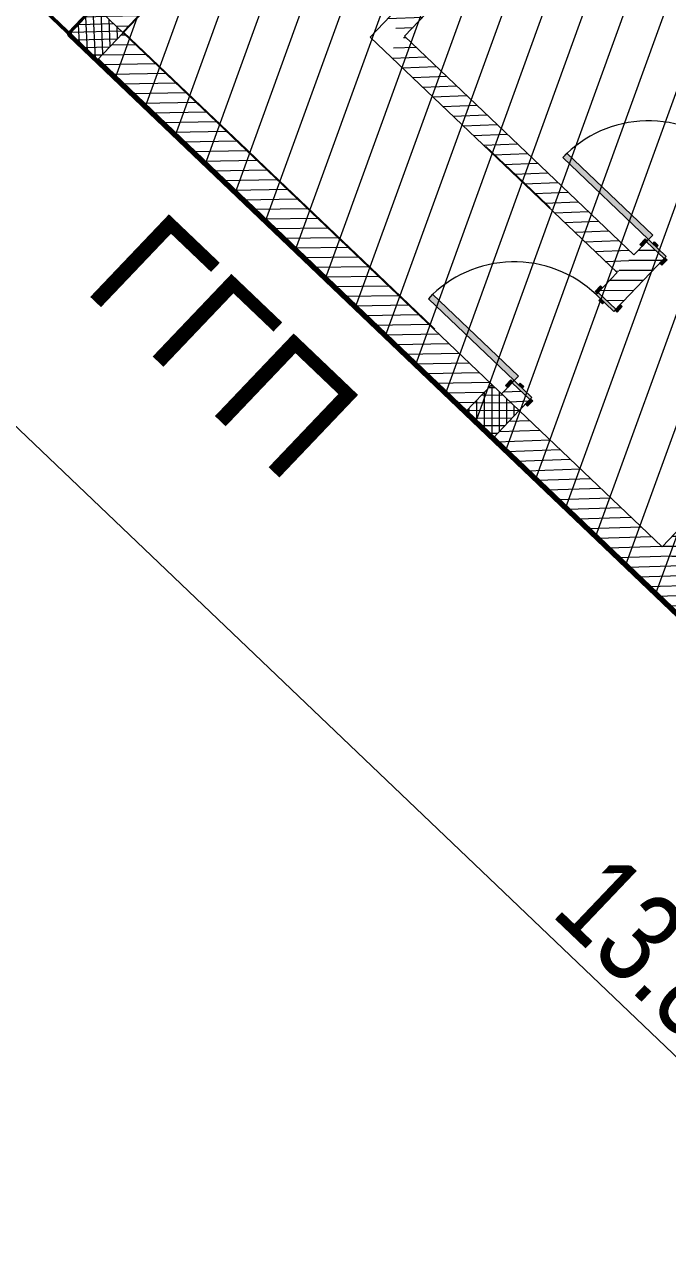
# Model space of a CAD drawing. Header units: metres. Extents: x 0 to 7617939, y 0 to 4642111.
# Drawn here: x 7616220.54 to 7616224.76, y 4641450.73 to 4641458.83 of the extents above; entities that cross this region are included whole.
import ezdxf

# ---------------------------------------------------------------- set-up
doc = ezdxf.new("R2010")
doc.units = ezdxf.units.M
doc.header["$MEASUREMENT"] = 0
doc.linetypes.add('Wipeout_Contour', pattern=[99999.99999999999, 0, -99999.99999999999])
doc.layers.get('0').update_dxf_attribs({"color": 1})
doc.layers.get('DEFPOINTS').update_dxf_attribs({"lineweight": 0})
for name, color, linetype in [('1 _ Конструкция - Недефинирани обекти.Structural - Bearing', 7, 'Continuous'), ('1 _ Плочи - Основни.Structural - Bearing', 7, 'Continuous'), ('Structural - Bearing', 7, 'Continuous'), ('Structural - Stair & Railing', 7, 'Continuous')]:
    doc.layers.add(name, color=color, linetype=linetype)
for name, color, linetype, lineweight in [('gradezna_linija', 7, 'Continuous', 53), ('koti', 7, 'Continuous', 25), ('Level 63', 7, 'Continuous', 0), ('Pecat', 7, 'Continuous', 25), ('U-5.2 ELEMENTI NA SOOBRAKAJNICA', 7, 'Continuous', 9)]:
    doc.layers.add(name, color=color, linetype=linetype, lineweight=lineweight)
doc.styles.add('K1', font='', dxfattribs={"width": 0.8})
doc.styles.add('PECAT', font='arial.ttf', dxfattribs={"height": 1.5})
doc.styles.get('K1').set_extended_font_data('Zurich BlkEx BT')
doc.dimstyles.new('mir', dxfattribs={"dimscale": 0.5, "dimtxt": 1.8, "dimasz": 0.01, "dimexe": 0.5, "dimexo": 0.0625, "dimgap": 0.2, "dimtad": 1, "dimzin": 0, "dimdsep": 46, "dimtxsty": 'K1', "dimblk": 'A$C321216CB', "dimcen": 0.09, "dimse1": 1, "dimse2": 1, "dimclrd": 256, "dimclrt": 256, "dimaunit": 1, "dimadec": 3, "dimazin": 0, "dimtfac": 1, "dimtofl": 0, "dimtmove": 2, "dimatfit": 3, "dimldrblk": 'A$C321216CB', "dimfxl": 0.5, "dimfxlon": 1, "dimtolj": 1, "dimtzin": 0, "dimlwd": 25, "dimarcsym": 0})
pattern_1 = [(44.99999999999996, (-56860.34481859207, 2014.433786392212), (-45.96193360834244, 45.96193360834246), [])]
pattern_2 = [(44.99999999999996, (-56860.34481859207, 2014.433786392212), (-35.35533484171247, 35.35533484171248), []), (135.0000000000001, (-56860.34481859207, 2014.433786392212), (35.35533484171238, 35.35533484171258), [])]

# ---------------------------------------------------------------- blocks, each defined once
blk = doc.blocks.new('A$C321216CB')
for p, q in [((0, -75.27068100022552), (0, 75.27068100022916)), ((-38.06893737428254, -38.06893737428072), (38.0689373742789, 38.06893737428072)), ((-53.83760753984097, 1.818989403545856e-12), (53.83760753984097, 1.818989403545856e-12))]:
    blk.add_line(p, q)
blk = doc.blocks.new('*D27')
at = {"layer": 'DEFPOINTS', "color": 0, "linetype": 'Continuous', "lineweight": 25, "transparency": 16777216}
for p in [(7616220.832415978, 4641458.763613299), (7616230.819286095, 4641449.239836386), (7616229.36409871, 4641447.713890584)]:
    blk.add_point(p, dxfattribs=at)
at = {"layer": 'koti', "lineweight": 20, "transparency": 16777216}
blk.add_line((7616219.380847026, 4641457.234216852), (7616229.360480279, 4641447.717341228), dxfattribs=at)
at = {"layer": 'koti', "linetype": 'Continuous', "lineweight": 20, "transparency": 16777216, "xscale": 0.005000000000000001, "yscale": 0.005000000000000001, "zscale": 0.005000000000000001}
for p, rotation in [((7616219.377228593, 4641457.237667497), 136.3596835123743), ((7616229.36409871, 4641447.713890584), 316.3596835123743)]:
    blk.add_blockref('A$C321216CB', p, dxfattribs=dict(at, rotation=rotation))
at = {"layer": 'koti', "color": 0, "linetype": 'Continuous', "lineweight": 20, "transparency": 16777216, "insert": (7616224.646715228, 4641452.765253612), "char_height": 0.6, "attachment_point": 5, "rotation": 316.3596835123743, "style": 'K1'}
blk.add_mtext('\\A1;13.8', dxfattribs=at)
blk = doc.blocks.new('*D34')
at = {"layer": 'DEFPOINTS', "color": 0, "linetype": 'Continuous', "lineweight": 25, "transparency": 16777216}
for p in [(7616223.60979392, 4641461.676043971), (7616235.581175267, 4641454.233272312), (7616233.596665542, 4641452.152265847)]:
    blk.add_point(p, dxfattribs=at)
at = {"layer": 'koti', "lineweight": 25, "transparency": 16777216}
blk.add_line((7616223.613412352, 4641461.672593326), (7616233.593047109, 4641452.155716491), dxfattribs=at)
at = {"layer": 'koti', "linetype": 'Continuous', "lineweight": 25, "transparency": 16777216, "xscale": 0.005000000000000001, "yscale": 0.005000000000000001, "zscale": 0.005000000000000001}
for p, rotation in [((7616223.60979392, 4641461.676043971), 136.3596841862228), ((7616233.596665542, 4641452.152265847), 316.3596841862228)]:
    blk.add_blockref('A$C321216CB', p, dxfattribs=dict(at, rotation=rotation))
at = {"layer": 'koti', "color": 0, "linetype": 'Continuous', "transparency": 16777216, "insert": (7616228.879281303, 4641457.203629483), "char_height": 0.6, "attachment_point": 5, "rotation": 316.35968418622286, "style": 'K1'}
blk.add_mtext('\\A1;13.8', dxfattribs=at)
blk = doc.blocks.new('*D37')
at = {"layer": 'DEFPOINTS', "color": 0, "linetype": 'Continuous', "lineweight": 25, "transparency": 16777216}
for p in [(7616217.099999999, 4641462.319999999), (7616215.645443263, 4641460.793447559), (7616220.832415977, 4641458.763613299)]:
    blk.add_point(p, dxfattribs=at)
at = {"layer": 'koti', "lineweight": 20, "transparency": 16777216}
blk.add_line((7616219.374239378, 4641457.24051), (7616215.649063127, 4641460.789998416), dxfattribs=at)
at = {"layer": 'koti', "linetype": 'Continuous', "lineweight": 20, "transparency": 16777216, "xscale": 0.005000000000000001, "yscale": 0.005000000000000001, "zscale": 0.005000000000000001}
for p, rotation in [((7616215.645443263, 4641460.793447559), 136.3834610327168), ((7616219.377859242, 4641457.237060858), 316.3834610327168)]:
    blk.add_blockref('A$C321216CB', p, dxfattribs=dict(at, rotation=rotation))
at = {"layer": 'koti', "color": 0, "linetype": 'Continuous', "lineweight": 20, "transparency": 16777216, "insert": (7616217.787582673, 4641459.304843317), "char_height": 0.6, "attachment_point": 5, "rotation": 316.38346103271675, "style": 'K1'}
blk.add_mtext('\\A1;5.2', dxfattribs=at)
blk = doc.blocks.new('A$C51218968')
at = {"layer": 'Structural - Bearing', "linetype": 'Continuous', "lineweight": 9}
h = blk.add_hatch(dxfattribs=at)
h.set_pattern_fill('COMMON_BRICK_0001', color=256, scale=0.4999999403539185, angle=-1.272221872585407e-14, style=0, pattern_type=2)
h.set_pattern_definition(pattern_1)
h.paths.add_polyline_path([(5144.042997837067, 3139.999628067017), (5144.042998790741, 249.9999732971191), (5304.042978286743, 249.9999732971191), (5304.042978286743, 3139.999628067017)])
h = blk.add_hatch(dxfattribs=at)
h.set_pattern_fill('COMMON_BRICK_0001', color=256, scale=0.4999999403539185, angle=-1.272221872585407e-14, style=0, pattern_type=2)
h.set_pattern_definition(pattern_1)
h.paths.add_polyline_path([(1605.4329829216, 1509.999824523926), (1605.432983875275, 3049.999639511108), (1445.433003425598, 3049.999639511108), (1445.433001995087, 1509.999822616577)])
at = {"layer": 'Structural - Bearing', "linetype": 'Continuous', "lineweight": 9, "true_color": 0xdedede}
for points in [[(2907.660832881927, 1649.999727249146), (3687.660739421844, 1649.999727249146), (3687.660739898682, 1689.9997215271), (2907.660832881927, 1689.999723434448)], [(3687.660740375519, 1637.999807357788), (3668.660741329193, 1637.999809265137), (3668.66074180603, 1587.999813079834), (3687.660739421844, 1587.999811172485)], [(3847.660720348358, 1629.999809265137), (3847.660720348358, 1649.999803543091), (3687.660738945007, 1649.999807357788), (3687.660740375519, 1629.999809265137)], [(3727.66073513031, 1649.999805450439), (3759.660731315613, 1649.999805450439), (3759.660730838776, 1665.999805450439), (3727.660734653473, 1665.999803543091)], [(3866.660717487335, 1637.999807357788), (3847.660720348358, 1637.999807357788), (3847.660720348358, 1587.999811172485), (3866.660717487335, 1587.999813079834)], [(3668.66074180603, 1161.999864578247), (3687.660739421844, 1161.999864578247), (3687.660740375519, 1211.999858856201), (3668.660742282867, 1211.999856948853)], [(3847.660720348358, 1149.999866485596), (3847.66072177887, 1169.99986076355), (3687.660738945007, 1169.999864578247), (3687.660739421844, 1149.999866485596)], [(3759.660730361938, 1149.999866485596), (3727.660734176636, 1149.999866485596), (3727.66073513031, 1133.999864578247), (3759.66073179245, 1133.999868392944)], [(3847.660720348358, 1161.999864578247), (3866.660717487335, 1161.999864578247), (3866.660717964172, 1211.999856948853), (3847.660720348358, 1211.999858856201)], [(2907.66083240509, 369.9999561309814), (3687.660739421844, 369.9999580383301), (3687.660739421844, 409.9999542236328), (2907.66083240509, 409.9999542236328)], [(3687.660740852356, 357.9999618530273), (3668.66074180603, 357.9999599456787), (3668.66074180603, 307.9999656677246), (3687.660737991333, 307.999963760376)], [(3847.660721302032, 349.9999599456787), (3847.660720348358, 369.9999580383301), (3687.660739421844, 369.9999580383301), (3687.660739421844, 349.9999618530273)], [(3727.660734653473, 369.9999599456787), (3759.660731315613, 369.9999580383301), (3759.660730838776, 385.9999561309814), (3727.660734176636, 385.9999561309814)], [(3866.660717964172, 357.9999618530273), (3847.660719871521, 357.9999599456787), (3847.660720348358, 307.9999656677246), (3866.660717487335, 307.9999656677246)]]:
    blk.add_hatch(color=254, dxfattribs=at).paths.add_polyline_path(points)
at = {"layer": 'Structural - Bearing', "linetype": 'Continuous', "lineweight": 9}
h = blk.add_hatch(dxfattribs=at)
h.set_pattern_fill('COMMON_BRICK_0001', color=256, scale=0.4999999403539185, angle=-1.272221872585407e-14, style=0, pattern_type=2)
h.set_pattern_definition(pattern_1)
h.paths.add_polyline_path([(3847.660731315613, 1629.99979019165), (3687.660739421844, 1629.999788284302), (3687.660740375519, 1169.999872207642), (3847.660728931427, 1169.999872207642)])
h = blk.add_hatch(dxfattribs=at)
h.set_pattern_fill('COMMON_BRICK_0001', color=256, scale=0.4999999403539185, angle=-1.272221872585407e-14, style=0, pattern_type=2)
h.set_pattern_definition(pattern_1)
h.paths.add_polyline_path([(1605.432983398438, 1349.999839782715), (3687.660739898682, 1349.999841690063), (3687.660739421844, 1509.999822616577), (1605.4329829216, 1509.999824523926)])
h = blk.add_hatch(dxfattribs=at)
h.set_pattern_fill('COMMON_BRICK_0001', color=256, scale=0.4999999403539185, angle=-1.272221872585407e-14, style=0, pattern_type=2)
h.set_pattern_definition(pattern_1)
h.paths.add_polyline_path([(-0.03986501693725586, 249.9999542236328), (249.9600968360901, 249.9999561309814), (249.9600954055786, 1199.999868392944), (-0.03986549377441406, 1199.999870300293)])
h = blk.add_hatch(dxfattribs=at)
h.set_pattern_fill('COMMON_BRICK_0001', color=256, scale=0.4999999403539185, angle=-1.272221872585407e-14, style=0, pattern_type=2)
h.set_pattern_definition(pattern_1)
h.paths.add_polyline_path([(3687.660739898682, 249.9999732971191), (3847.660729885101, 249.9999732971191), (3847.660729885101, 349.9999675750732), (3687.660739421844, 349.9999694824219)])
h = blk.add_hatch(dxfattribs=at)
h.set_pattern_fill('COMMON_BRICK_0001', color=256, scale=0.4999999403539185, angle=-1.272221872585407e-14, style=0, pattern_type=2)
h.set_pattern_definition(pattern_1)
h.paths.add_polyline_path([(249.9601044654846, 1.9073486328125e-06), (3597.66082572937, 1.9073486328125e-06), (3597.660826206207, 249.999979019165), (249.9601044654846, 249.999979019165)])
h = blk.add_hatch(dxfattribs=at)
h.set_pattern_fill('1_БЕТОН_СГЛОБЯЕМИ_ЕЛЕМЕН_E7', color=256, scale=0.4999999403539185, angle=-1.272221872585407e-14, style=0, pattern_type=2)
h.set_pattern_definition(pattern_2)
h.paths.add_polyline_path([(3847.660720348358, 3.814697265625e-06), (3847.660719394684, 249.9999713897705), (3597.660749912262, 249.9999732971191), (3597.660750865936, 1.9073486328125e-06)])
h = blk.add_hatch(dxfattribs=at)
h.set_pattern_fill('COMMON_BRICK_0001', color=256, scale=0.4999999403539185, angle=-1.272221872585407e-14, style=0, pattern_type=2)
h.set_pattern_definition(pattern_1)
h.paths.add_polyline_path([(3847.660804271698, 1.9073486328125e-06), (8749.959059715271, 3.814697265625e-06), (8749.959059715271, 249.999927520752), (3847.660804271698, 249.999927520752)])
at = {"layer": '1 _ Плочи - Основни.Structural - Bearing', "linetype": 'Continuous', "lineweight": 9, "ltscale": 0.01, "flags": 128}
blk.add_lwpolyline([(11999.95864772797, 0), (13799.95848751068, 3.814697265625e-06), (13799.95848751068, 6899.999179840088), (11999.95864963531, 6899.999179840088), (-0.03986597061157227, 6899.999179840088), (-0.03986597061157227, 0)], close=True, dxfattribs=at)
at = {"layer": 'Structural - Bearing', "linetype": 'Continuous', "lineweight": 9, "ltscale": 0.01}
for p, q in [((3687.660664558411, 1689.999593734741), (2907.6608543396, 1689.99959564209)), ((2907.6608543396, 1689.99959564209), (2907.660854816437, 1649.999658584595)), ((2907.660854816437, 1649.999658584595), (3687.660665512085, 1649.999660491943)), ((3668.660626888275, 1587.999946594238), (3668.660626888275, 1637.999723434448)), ((3668.660626888275, 1637.999723434448), (3687.660665988922, 1637.999723434448)), ((3687.660664558411, 1629.99973487854), (3687.660665988922, 1649.999702453613)), ((3847.660676956177, 1629.999738693237), (3687.660664558411, 1629.99973487854)), ((3847.660676956177, 1629.999738693237), (3687.660664558411, 1629.99973487854)), ((3847.660676956177, 1629.999738693237), (3687.660664558411, 1629.99973487854)), ((3847.660676956177, 1629.999738693237), (3687.660664558411, 1629.99973487854)), ((3687.660664558411, 1629.99973487854), (3687.660665988922, 1587.99994468689)), ((3687.660664558411, 1629.99973487854), (3687.660665988922, 1587.99994468689)), ((3687.660664558411, 1629.99973487854), (3687.660665988922, 1587.99994468689)), ((3687.660665988922, 1649.999702453613), (3687.660666465759, 1689.999914169312)), ((3687.660665988922, 1649.999702453613), (3847.660677433014, 1649.999702453613)), ((3687.660665988922, 1637.999723434448), (3687.660665988922, 1587.99994468689)), ((3727.660599708557, 1649.999702453613), (3727.66059923172, 1665.99967956543)), ((3727.66059923172, 1665.99967956543), (3759.660822868347, 1665.999677658081)), ((3759.660821914673, 1649.999702453613), (3727.660599708557, 1649.999702453613)), ((3759.660822868347, 1665.999677658081), (3759.660821914673, 1649.999702453613)), ((3847.660677433014, 1649.999702453613), (3847.660676956177, 1629.999738693237)), ((3847.660676956177, 1637.999723434448), (3866.660713672638, 1637.999725341797)), ((3847.660677909851, 1587.999946594238), (3847.660676956177, 1637.999723434448)), ((3847.660676956177, 1629.999738693237), (3847.660677909851, 1587.999946594238)), ((3847.660676956177, 1629.999738693237), (3847.660677909851, 1587.999946594238)), ((3847.660676956177, 1629.999738693237), (3847.660677909851, 1587.999946594238)), ((3866.660713672638, 1637.999725341797), (3866.660714149475, 1587.999946594238)), ((3687.660665988922, 1587.99994468689), (3668.660626888275, 1587.999946594238)), ((3866.660714149475, 1587.999946594238), (3847.660677909851, 1587.999946594238)), ((3668.660628795624, 1161.999961853027), (3668.660628318787, 1211.999740600586)), ((3668.660628318787, 1211.999740600586), (3687.660665988922, 1211.999738693237)), ((3687.660666465759, 1161.999961853027), (3668.660628795624, 1161.999961853027)), ((3687.660666465759, 1169.999946594238), (3687.660665988922, 1211.999738693237)), ((3687.660665988922, 1211.999738693237), (3687.660666465759, 1161.999961853027)), ((3687.660666465759, 1169.999946594238), (3687.660665988922, 1211.999738693237)), ((3687.660666465759, 1169.999946594238), (3687.660665988922, 1211.999738693237)), ((3847.66067647934, 1169.999946594238), (3687.660666465759, 1169.999946594238)), ((3687.660665512085, 1149.999980926514), (3687.660666465759, 1169.999946594238)), ((3687.660666465759, 1169.999946594238), (3847.66067647934, 1169.999946594238)), ((3847.66067647934, 1169.999946594238), (3687.660666465759, 1169.999946594238)), ((3847.66067647934, 1169.999946594238), (3687.660666465759, 1169.999946594238)), ((3847.660676956177, 1149.999979019165), (3687.660665512085, 1149.999980926514)), ((3727.66059923172, 1133.999729156494), (3727.66059923172, 1149.999979019165)), ((3727.66059923172, 1149.999979019165), (3759.660822868347, 1149.999980926514)), ((3759.660823345184, 1133.999729156494), (3727.66059923172, 1133.999729156494)), ((3759.660822868347, 1149.999980926514), (3759.660823345184, 1133.999729156494)), ((3847.66067647934, 1169.999946594238), (3847.66067647934, 1211.999740600586)), ((3847.66067647934, 1161.999961853027), (3847.66067647934, 1211.999740600586)), ((3847.66067647934, 1211.999740600586), (3866.660714149475, 1211.999740600586)), ((3847.66067647934, 1169.999946594238), (3847.66067647934, 1211.999740600586)), ((3847.66067647934, 1169.999946594238), (3847.66067647934, 1211.999740600586)), ((3847.66067647934, 1169.999946594238), (3847.660676956177, 1149.999979019165)), ((3866.660714149475, 1161.999961853027), (3847.66067647934, 1161.999961853027)), ((3866.660714149475, 1211.999740600586), (3866.660714149475, 1161.999961853027)), ((3687.660666465759, 409.9998245239258), (2907.660853862762, 409.9998245239258)), ((2907.660853862762, 409.9998245239258), (2907.6608543396, 369.9998912811279)), ((3687.660666465759, 369.9998931884766), (3687.660666465759, 409.9998245239258)), ((2907.6608543396, 369.9998912811279), (3687.660666465759, 369.9998931884766)), ((3668.660627365112, 307.9998569488525), (3668.660628795624, 357.9999122619629)), ((3668.660628795624, 357.9999122619629), (3687.660665035248, 357.9999122619629)), ((3687.660665512085, 349.9999237060547), (3687.660666465759, 369.9998931884766)), ((3687.660666465759, 369.9998931884766), (3847.66067647934, 369.9998912811279)), ((3687.660665035248, 357.9999122619629), (3687.660666465759, 307.9998550415039)), ((3687.660665512085, 349.9999237060547), (3687.660666465759, 307.9998550415039)), ((3847.660676956177, 349.9999237060547), (3687.660665512085, 349.9999237060547)), ((3847.660676956177, 349.9999237060547), (3687.660665512085, 349.9999237060547)), ((3847.660676956177, 349.9999237060547), (3687.660665512085, 349.9999237060547)), ((3847.660676956177, 349.9999237060547), (3687.660665512085, 349.9999237060547)), ((3687.660665512085, 349.9999237060547), (3687.660666465759, 307.9998550415039)), ((3687.660665512085, 349.9999237060547), (3687.660666465759, 307.9998550415039)), ((3727.66059923172, 369.9998912811279), (3727.66059923172, 385.9998645782471)), ((3727.66059923172, 385.9998645782471), (3759.66082239151, 385.9998645782471)), ((3759.660823345184, 369.9998912811279), (3727.66059923172, 369.9998912811279)), ((3759.66082239151, 385.9998645782471), (3759.660823345184, 369.9998912811279)), ((3847.66067647934, 369.9998912811279), (3847.660676956177, 349.9999237060547)), ((3847.660676956177, 307.9998569488525), (3847.66067647934, 357.9999122619629)), ((3847.66067647934, 357.9999122619629), (3866.660713195801, 357.9999103546143)), ((3847.660676956177, 349.9999237060547), (3847.660676956177, 307.9998569488525)), ((3847.660676956177, 349.9999237060547), (3847.660676956177, 307.9998569488525)), ((3847.660676956177, 349.9999237060547), (3847.660676956177, 307.9998569488525)), ((3866.660713195801, 357.9999103546143), (3866.660714626312, 307.9998550415039)), ((3687.660666465759, 307.9998550415039), (3668.660627365112, 307.9998569488525)), ((3866.660714626312, 307.9998550415039), (3847.660676956177, 307.9998569488525))]:
    blk.add_line(p, q, dxfattribs=at)
at = {"layer": 'Structural - Bearing', "linetype": 'Continuous', "lineweight": 9, "ltscale": 0.01, "flags": 128}
for points in [[(5144.042998313904, 3139.999628067017), (5144.042998790741, 249.9999713897705)], [(1445.433003425598, 3049.99963760376), (1445.433003425598, 1349.999839782715), (3687.660739898682, 1349.999839782715)], [(1605.4329829216, 1509.999820709229), (1605.432983875275, 3049.999639511108)], [(3687.660739421844, 1629.99979019165), (3687.660739421844, 1509.999822616577)], [(3847.660720348358, 1169.999841690063), (3847.660720348358, 1629.999824523926)], [(3687.660739421844, 1509.999822616577), (1605.4329829216, 1509.999820709229)], [(3687.660739898682, 1349.999839782715), (3687.660739421844, 1169.999851226807)], [(249.9601044654846, 249.9999732971191), (249.9601049423218, 1199.999855041504)], [(3687.660739898682, 349.9999656677246), (3687.660739898682, 249.9999732971191)], [(3847.660719394684, 249.9999694824219), (3847.660720825195, 349.9999809265137)], [(3597.660826206207, 249.9999713897705), (249.9601044654846, 249.9999732971191)], [(5144.042998790741, 249.9999713897705), (3847.660802364349, 249.9999694824219)], [(249.9601044654846, 1.9073486328125e-06), (3597.660826206207, 0)], [(3847.660802841187, 0), (8749.959171295166, 0)]]:
    blk.add_lwpolyline(points, dxfattribs=at)
blk.add_lwpolyline([(3847.660720825195, 0), (3847.660719394684, 249.9999694824219), (3597.660749912262, 249.9999732971191), (3597.660750389099, 1.9073486328125e-06)], close=True, dxfattribs=at)
at = {"layer": 'Structural - Bearing', "linetype": 'Continuous', "lineweight": 9, "ltscale": 0.01}
for centre in [(3687.660739421844, 1649.999725341797), (3687.660739421844, 369.9999580383301)]:
    blk.add_arc(centre, 779.999906952113, 90.0000207364543, 180.0000207637751, dxfattribs=at)
at = {"layer": 'Structural - Stair & Railing', "linetype": 'Continuous', "lineweight": 9, "ltscale": 0.01}
for p, q in [((245.4611649513245, 2584.165176391602), (245.4611649513245, 255.3498363494873)), ((2771.10700750351, 1355.349670410156), (2491.107196807861, 1355.349670410156)), ((3051.107097148895, 1355.349672317505), (2771.10700750351, 1355.349670410156)), ((3076.106986045837, 1355.349670410156), (3051.107097148895, 1355.349672317505)), ((245.4611663818359, 566.8306732177734), (245.4611649513245, 255.3498363494873)), ((245.4611649513245, 255.3498363494873), (2493.12283039093, 255.3498344421387)), ((245.4611649513245, 255.3498363494873), (775.7499132156372, 255.3498363494873)), ((775.7499132156372, 255.3498363494873), (1371.107397079468, 255.3498363494873)), ((1371.107397079468, 255.3498363494873), (1651.107208251953, 255.3498382568359)), ((1651.107208251953, 255.3498382568359), (1931.107297420502, 255.3498382568359)), ((1931.107297420502, 255.3498382568359), (2211.107108592987, 255.3498382568359)), ((2211.107108592987, 255.3498382568359), (2491.107196807861, 255.3498344421387)), ((2491.107196807861, 255.3498344421387), (2771.107009887695, 255.3498382568359)), ((2771.107009887695, 255.3498382568359), (3051.107097625732, 255.3498363494873)), ((3051.107097625732, 255.3498363494873), (3076.106987476349, 255.3498382568359))]:
    blk.add_line(p, q, dxfattribs=at)
at = {"color": 254, "linetype": 'Wipeout_Contour', "lineweight": 9, "ltscale": 57933.30731111947, "true_color": 0xdedede}
blk.add_wipeout([(249.96010420634212, -4.973799150320701e-13), (249.96010420634218, 249.9999701769578), (-0.03986597061151542, 249.99997017695785), (-0.039865970611572266, -4.405364961712621e-13)], dxfattribs=at).dxf.layer = '1 _ Конструкция - Недефинирани обекти.Structural - Bearing'
at = {"layer": '1 _ Конструкция - Недефинирани обекти.Structural - Bearing', "linetype": 'Continuous', "lineweight": 9}
h = blk.add_hatch(dxfattribs=at)
h.set_pattern_fill('1_БЕТОН_СГЛОБЯЕМИ_ЕЛЕМЕН_E7', color=256, scale=0.4999999403539185, angle=-1.272221872585407e-14, style=0, pattern_type=2)
h.set_pattern_definition(pattern_2)
h.paths.add_polyline_path([(249.9601044654846, 1.9073486328125e-06), (249.9601044654846, 249.9999732971191), (-0.03986597061157227, 249.9999732971191), (-0.03986549377441406, 1.9073486328125e-06)])
at = {"layer": '1 _ Конструкция - Недефинирани обекти.Structural - Bearing', "linetype": 'Continuous', "lineweight": 9, "ltscale": 0.01, "flags": 128}
blk.add_lwpolyline([(249.9601044654846, 1.9073486328125e-06), (249.9601044654846, 249.9999732971191), (-0.03986597061157227, 249.9999732971191), (-0.03986597061157227, 0)], close=True, dxfattribs=at)
blk = doc.blocks.new('A$C0391f4e6')
at = {"layer": 'Level 63', "color": 7, "linetype": 'Continuous', "lineweight": 35}
blk.add_lwpolyline([(-5.82351148314774, 2.290218397043645), (-15.96007166616619, 11.95034382399172), (-10.99513398762792, 16.97037569154054), (-0.9079072270542383, 7.282914160750806), (-5.82351148314774, 2.290218397043645)], dxfattribs=at)

msp = doc.modelspace()

# ---------------------------------------------------------------- hatches: boundary and pattern name
at = {"layer": 'gradezna_linija', "linetype": 'Continuous', "lineweight": 18}
h = msp.add_hatch(dxfattribs=at)
h.set_pattern_fill('LINE', color=30, scale=2, angle=70)
h.set_pattern_definition([(70, (0, 0), (-0.2349231551964771, 0.0855050358314172), [])])
h.paths.add_polyline_path([(7616230.822436475, 4641449.243139954), (7616235.58122474, 4641454.233324192), (7616225.59427382, 4641463.757078884), (7616220.832414584, 4641458.763614628)])

# ---------------------------------------------------------------- linework, layer by layer
at = {"color": 5, "linetype": 'Continuous', "lineweight": 70, "const_width": 0.00233561973871076, "flags": 128}
msp.add_lwpolyline([(7616235.809999999, 4641444.49), (7616217.300000001, 4641462.13)], dxfattribs=at)
at = {"layer": 'gradezna_linija', "linetype": 'Continuous', "lineweight": 70}
msp.add_lwpolyline([(7616229.516650738, 4641450.482068469), (7616230.822434717, 4641449.24314163), (7616235.582671795, 4641454.238152305), (7616234.273010335, 4641455.468931859), (7616225.602053918, 4641463.766987796), (7616220.832414584, 4641458.763614628)], close=True, dxfattribs=at).dxf.unprotected_set("ltscale", 0)

# ---------------------------------------------------------------- texts
at = {"layer": 'Pecat', "color": 82, "style": 'PECAT'}
msp.add_text('ГГП', height=0.75, rotation=316.367514535394, dxfattribs=at).set_placement((7616220.906774788, 4641457.096022472))

# ---------------------------------------------------------------- dimensions: what is measured, and where the dimension line sits
at = {"layer": 'koti', "linetype": 'Continuous', "lineweight": 20}
for p2, distance, picture, middle in [((7616217.099999999, 4641462.32), 2.108577163101018, '*D37', (7616217.787582673, 4641459.304843317)), ((7616230.819286094, 4641449.239836385), -2.1085731925386386, '*D27', (7616224.646715228, 4641452.765253612))]:
    dim = msp.add_aligned_dim(p1=(7616220.832415977, 4641458.763613299), p2=p2, distance=distance, dimstyle='mir', override={"dimtxt": 1.2, "dimdec": 1, "dimdsep": 0, "dimclrd": 256, "dimclrt": 0, "dimlwd": 20}, dxfattribs=at)
    dim.commit()
    dim.dimension.update_dxf_attribs({"geometry": picture, "text_midpoint": middle})
at = {"layer": 'koti', "linetype": 'Continuous'}
dim = msp.add_linear_dim(base=(7616233.596665542, 4641452.152265847), p1=(7616223.60979392, 4641461.676043971), p2=(7616235.581175268, 4641454.233272313), angle=136.3596841862228, dimstyle='mir', override={"dimtxt": 1.2, "dimdec": 1, "dimdsep": 0, "dimclrd": 256, "dimclrt": 0}, dxfattribs=at)
dim.commit()
dim.dimension.update_dxf_attribs({"geometry": '*D34', "text_midpoint": (7616228.879281303, 4641457.203629483)})

# ---------------------------------------------------------------- next in the draw order: block references
at = {"layer": 'U-5.2 ELEMENTI NA SOOBRAKAJNICA', "linetype": 'Continuous', "lineweight": 25, "xscale": 0.001, "yscale": 0.001, "zscale": 0.001, "rotation": 316.3786440716248}
msp.add_blockref('A$C51218968', (7616220.832442368, 4641458.763585612), dxfattribs=at)

# ---------------------------------------------------------------- next in the draw order: linework, layer by layer
at = {"layer": 'Pecat', "color": 82, "lineweight": 50}
msp.add_lwpolyline([(7616235.809999999, 4641444.49), (7616236.67, 4641446.930000001), (7616240.429999999, 4641449.730000001), (7616222.010000001, 4641467.42), (7616217.099999999, 4641462.32), (7616217.300000001, 4641462.13)], close=True, dxfattribs=at)

# ---------------------------------------------------------------- next in the draw order: block references
at = {"layer": 'U-5.2 ELEMENTI NA SOOBRAKAJNICA', "linetype": 'Continuous', "lineweight": 25}
msp.add_blockref('A$C0391f4e6', (7616236.67, 4641446.930000001), dxfattribs=at)

doc.saveas('drawing.dxf')
